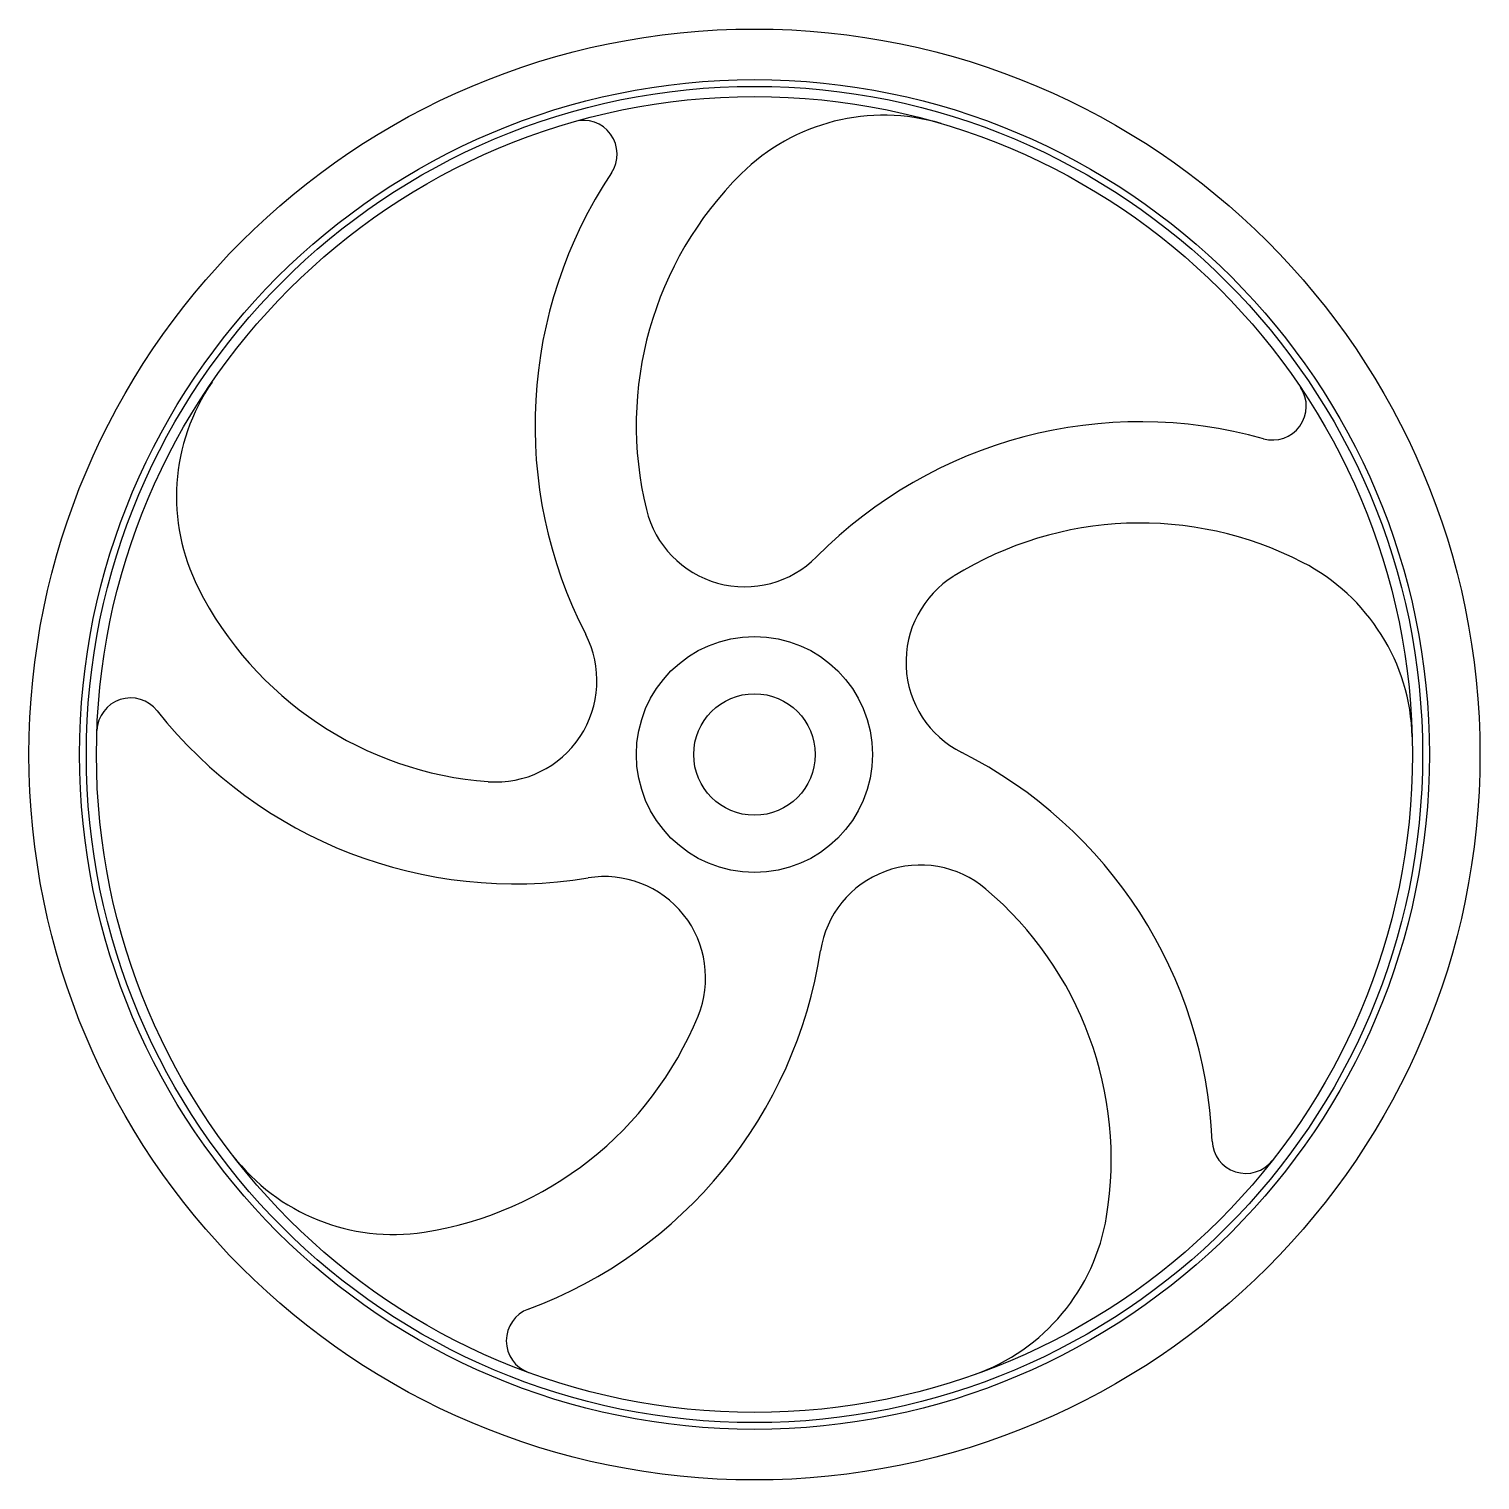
# Model space of a CAD drawing. Header units: millimetres. Extents: x 192 to 407, y 197 to 412.
import ezdxf

# ---------------------------------------------------------------- set-up
doc = ezdxf.new("R2010")
doc.units = ezdxf.units.MM

msp = doc.modelspace()

# ---------------------------------------------------------------- linework, layer by layer
for radius in [107.5, 100, 99, 97.5, 17.5, 9]:
    msp.add_circle((299.59, 304.33), radius)
for centre, radius, start, end in [((274.24, 393.29), 5, 326.317, 105.9063), ((318.73, 369.06), 30, 73.529, 134.7468), ((334.57, 353.08), 67.5, 146.317, 207.2822), ((334.57, 353.08), 67.5, 146.317, 207.2822), ((334.57, 353.08), 52.5, 134.7468, 193.7337), ((334.57, 353.08), 52.5, 134.7468, 193.7337), ((243.95, 342.53), 30, 145.529, 206.7468), ((376.36, 355.93), 5, 254.317, 33.9063), ((356.77, 286.13), 67.5, 74.317, 135.2822), ((356.77, 286.13), 67.5, 74.317, 135.2822), ((298.14, 344.18), 15, 193.7337, 315.2822), ((356.77, 286.13), 52.5, 62.7468, 121.7337), ((356.77, 286.13), 52.5, 62.7468, 121.7337), ((367.07, 306.13), 30, 1.529, 62.7468), ((264.04, 352.66), 52.5, 206.7468, 265.7337), ((264.04, 352.66), 52.5, 206.7468, 265.7337), ((337.04, 318.02), 15, 121.7337, 243.2822), ((261.25, 315.26), 15, 265.7337, 27.2822), ((207.16, 307.71), 5, 38.317, 177.9063), ((264.04, 352.66), 67.5, 218.317, 279.2822), ((264.04, 352.66), 67.5, 218.317, 279.2822), ((299.95, 244.33), 67.5, 2.317, 63.2822), ((299.95, 244.33), 67.5, 2.317, 63.2822), ((277.35, 271.24), 15, 337.7337, 99.2822), ((324.19, 272.95), 15, 49.7337, 171.2822), ((299.95, 244.33), 52.5, 350.7468, 49.7337), ((299.95, 244.33), 52.5, 350.7468, 49.7337), ((242.64, 285.45), 67.5, 290.317, 351.2822), ((242.64, 285.45), 67.5, 290.317, 351.2822), ((242.64, 285.45), 52.5, 278.7468, 337.7337), ((242.64, 285.45), 52.5, 278.7468, 337.7337), ((372.39, 247.26), 5, 182.317, 321.9063), ((246.06, 263.21), 30, 217.529, 278.7468), ((322.16, 240.71), 30, 289.529, 350.7468), ((267.82, 217.46), 5, 110.317, 249.9063)]:
    msp.add_arc(centre, radius, start, end)

doc.saveas('drawing.dxf')
